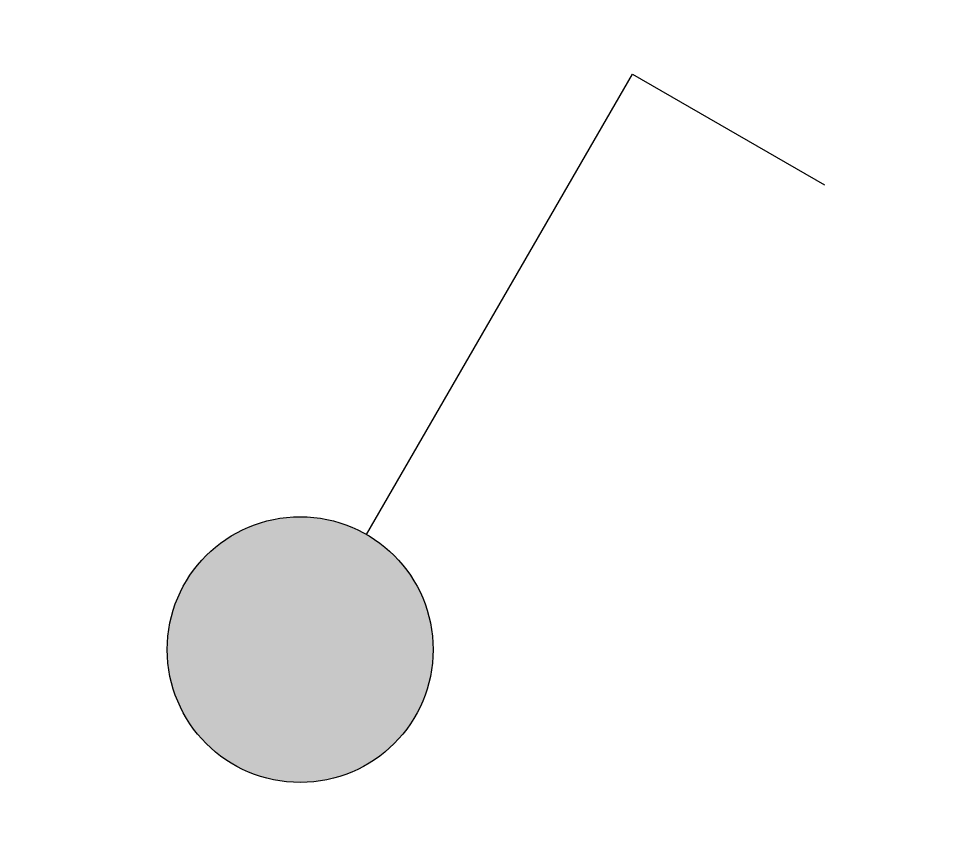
# Model space of a CAD drawing. Header units: millimetres. Extents: x -63 to 149, y -41 to 142.
import ezdxf

# ---------------------------------------------------------------- set-up
doc = ezdxf.new("R2010")
doc.units = ezdxf.units.MM

# ---------------------------------------------------------------- blocks, each defined once
blk = doc.blocks.new('单联单控开关')
h = blk.add_hatch(color=256)
edge = h.paths.add_edge_path()
edge.add_arc((0, 0), 30, 0, 360)
for p, q in [((25.98, 15), (129.9, 75)), ((129.9, 75), (154.9, 31.7))]:
    blk.add_line(p, q)
blk.add_circle((0, 0), 30)

msp = doc.modelspace()

# ---------------------------------------------------------------- block references
at = {"rotation": 29.99999999989704}
msp.add_blockref('单联单控开关', (0, 0), dxfattribs=at)

doc.saveas('drawing.dxf')
